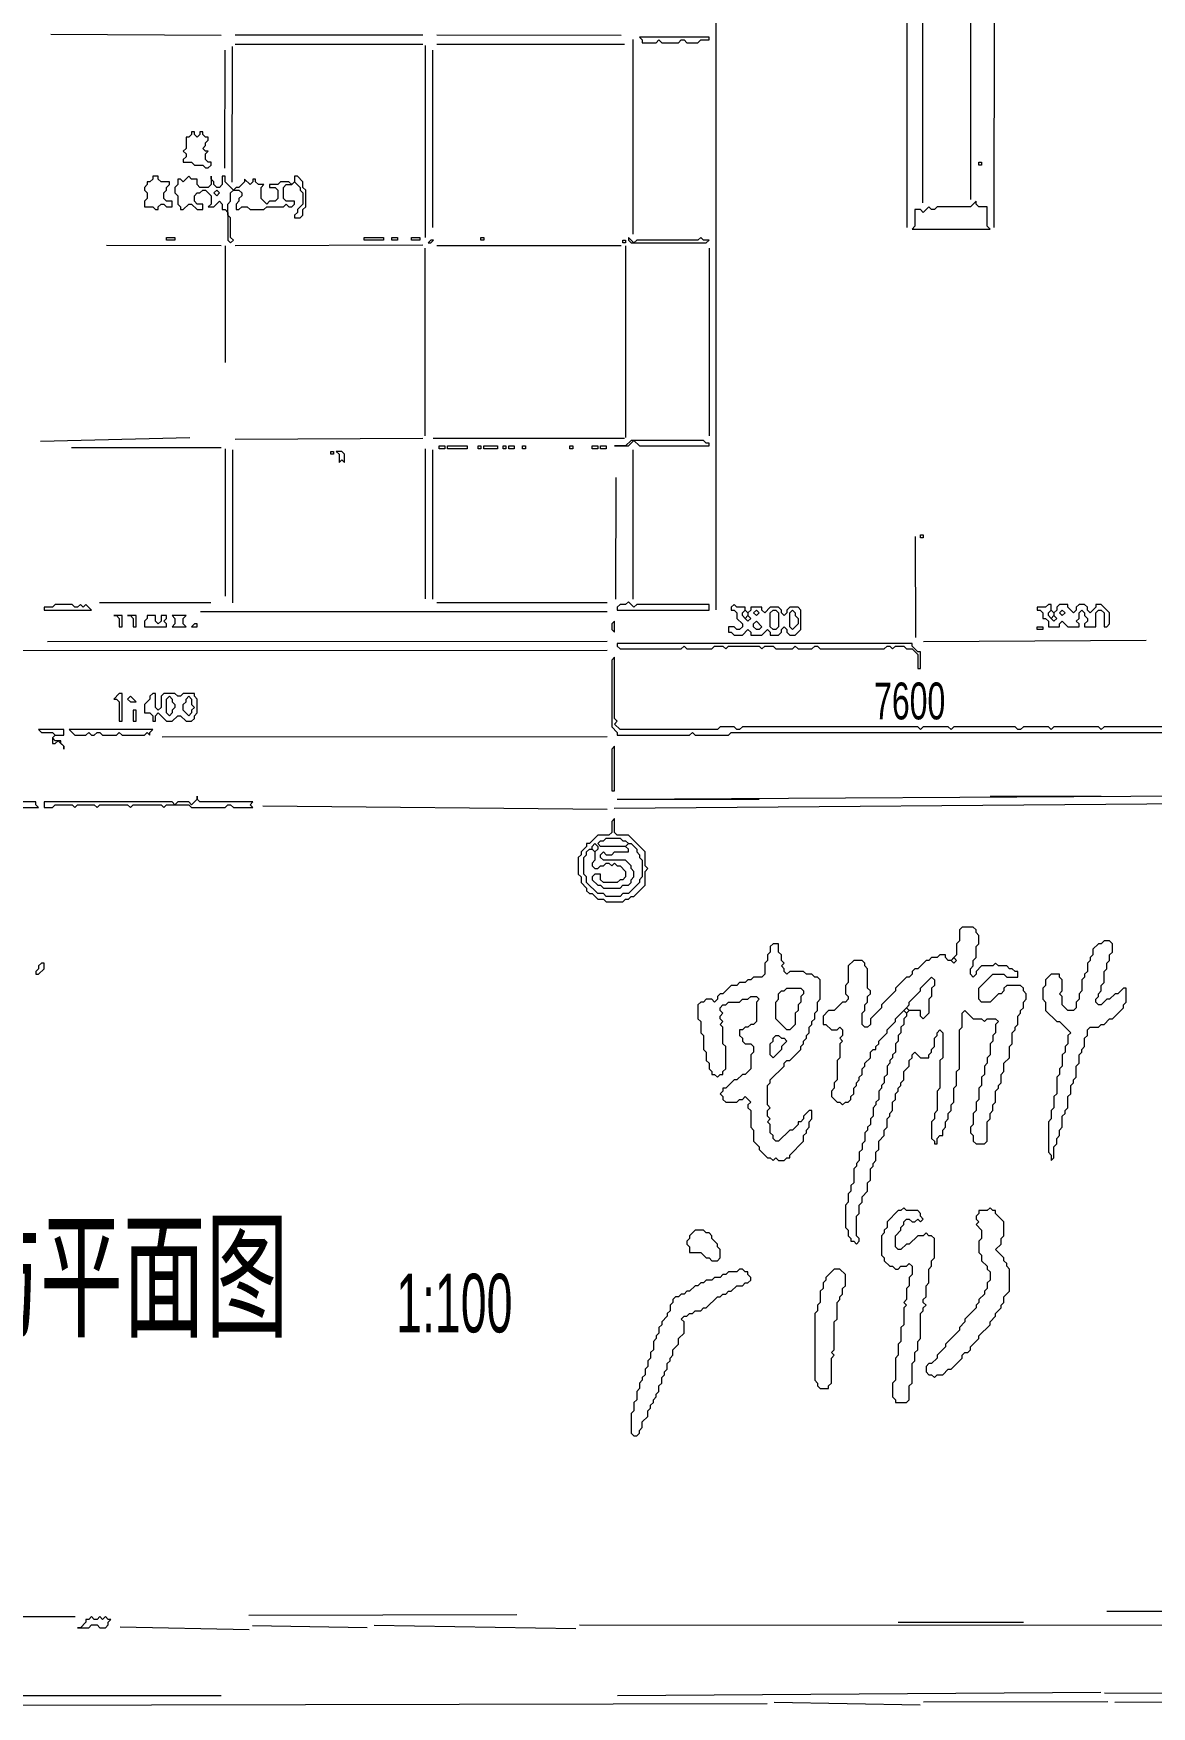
# Model space of a CAD drawing. Extents: x 12 to 2459, y 13 to 1740.
# Drawn here: x 1233 to 1635, y 21 to 622 of the extents above; entities that cross this region are included whole.
import ezdxf

# ---------------------------------------------------------------- set-up
doc = ezdxf.new("R2010")
doc.units = 0
for name, color, linetype, lineweight in [('OCR_TEXT', 6, 'Continuous', 0), ('TEXT_FALLBACK_OUTLINE', 2, 'Continuous', 0), ('TRACE_STRAIGHT', 5, 'Continuous', 0), ('TRACE_TEXT_SYMBOL', 6, 'Continuous', 0)]:
    doc.layers.add(name, color=color, linetype=linetype, lineweight=lineweight)
doc.styles.add('wqy-unicode', font='wqy-unicode.lff')

msp = doc.modelspace()

# ---------------------------------------------------------------- linework, layer by layer
at = {"layer": 'TEXT_FALLBACK_OUTLINE', "color": 2}
for points in [[(1290, 587), (1290, 586), (1289, 585), (1288, 585), (1288, 581), (1287, 580), (1288, 579), (1288, 578), (1287, 577), (1287, 576), (1290, 576), (1291, 575), (1294, 575), (1295, 574), (1296, 574), (1297, 575), (1297, 576), (1296, 576), (1295, 577), (1295, 579), (1296, 580), (1295, 580), (1294, 581), (1295, 582), (1295, 583), (1296, 584), (1296, 585), (1295, 585), (1294, 586), (1294, 587), (1293, 587), (1293, 586), (1292, 585), (1291, 586), (1291, 587)], [(1276, 571), (1276, 570), (1275, 569), (1274, 569), (1274, 568), (1273, 567), (1273, 566), (1274, 565), (1274, 563), (1273, 562), (1273, 560), (1276, 560), (1277, 559), (1278, 559), (1278, 560), (1279, 561), (1280, 561), (1281, 560), (1283, 560), (1283, 562), (1281, 562), (1280, 563), (1280, 565), (1281, 566), (1281, 567), (1282, 568), (1282, 569), (1279, 569), (1278, 570), (1278, 571)], [(1281, 549), (1284, 549), (1284, 548), (1281, 548)], [(1485, 417), (1484, 416), (1484, 415), (1485, 415), (1486, 414), (1486, 412), (1488, 410), (1488, 409), (1487, 408), (1486, 408), (1485, 409), (1483, 409), (1483, 407), (1484, 407), (1485, 406), (1488, 406), (1490, 408), (1491, 407), (1491, 406), (1495, 406), (1497, 408), (1498, 407), (1498, 406), (1501, 406), (1502, 407), (1502, 408), (1503, 409), (1504, 408), (1504, 407), (1505, 406), (1507, 406), (1509, 408), (1509, 415), (1508, 416), (1505, 416), (1504, 415), (1504, 414), (1503, 413), (1502, 414), (1502, 415), (1501, 416), (1498, 416), (1496, 414), (1495, 415), (1495, 416), (1491, 416), (1491, 415), (1490, 414), (1489, 415), (1489, 416), (1486, 416)], [(1598, 417), (1597, 416), (1594, 416), (1594, 415), (1595, 415), (1596, 414), (1596, 412), (1597, 412), (1598, 411), (1598, 409), (1602, 409), (1602, 410), (1603, 411), (1605, 409), (1609, 409), (1609, 410), (1608, 411), (1609, 412), (1609, 414), (1610, 415), (1611, 414), (1611, 413), (1612, 412), (1612, 411), (1611, 410), (1611, 409), (1615, 409), (1615, 414), (1616, 415), (1617, 415), (1618, 414), (1618, 409), (1619, 409), (1620, 410), (1620, 414), (1617, 417), (1615, 417), (1615, 416), (1613, 414), (1612, 415), (1612, 416), (1611, 417), (1609, 417), (1608, 416), (1608, 415), (1607, 414), (1605, 416), (1605, 417), (1602, 417), (1601, 416), (1601, 415), (1600, 414), (1599, 415), (1599, 417)], [(1262, 413), (1263, 413), (1264, 412), (1264, 409), (1265, 409), (1265, 413)], [(1267, 413), (1268, 413), (1269, 412), (1269, 409), (1270, 409), (1270, 413)], [(1274, 413), (1274, 412), (1273, 411), (1273, 409), (1281, 409), (1281, 410), (1280, 411), (1281, 412), (1281, 413), (1279, 413), (1279, 411), (1278, 410), (1277, 411), (1277, 413)], [(1283, 413), (1284, 412), (1284, 410), (1283, 409), (1288, 409), (1287, 410), (1287, 412), (1288, 413)], [(1291, 410), (1290, 409), (1292, 409), (1292, 410)], [(1488, 414), (1489, 415), (1490, 414), (1490, 413), (1489, 412), (1488, 413)], [(1489, 412), (1490, 413), (1491, 412), (1490, 411)], [(1492, 414), (1493, 415), (1494, 414), (1493, 413)], [(1492, 410), (1493, 411), (1495, 409), (1494, 408), (1493, 408), (1492, 409)], [(1498, 414), (1499, 415), (1500, 415), (1501, 414), (1501, 409), (1500, 408), (1499, 408), (1498, 409)], [(1505, 414), (1506, 415), (1507, 414), (1507, 413), (1508, 412), (1508, 410), (1506, 408), (1505, 409)], [(1598, 414), (1599, 415), (1600, 414), (1600, 413), (1599, 412), (1598, 413)], [(1599, 412), (1600, 413), (1601, 412), (1600, 411)], [(1602, 414), (1603, 415), (1604, 414), (1603, 413)], [(1594, 409), (1596, 409), (1596, 408), (1594, 408)], [(1264, 385), (1262, 383), (1263, 383), (1264, 382), (1264, 375), (1265, 375), (1265, 385)], [(1268, 384), (1267, 383), (1268, 382), (1270, 382)], [(1276, 385), (1275, 384), (1275, 383), (1273, 381), (1273, 378), (1275, 378), (1276, 377), (1276, 375), (1277, 375), (1277, 377), (1278, 378), (1281, 375), (1283, 375), (1285, 377), (1286, 377), (1288, 375), (1290, 375), (1291, 376), (1291, 377), (1292, 378), (1292, 383), (1291, 384), (1291, 385), (1287, 385), (1286, 384), (1285, 384), (1284, 385), (1280, 385), (1279, 384), (1279, 380), (1278, 379), (1277, 380), (1277, 385)], [(1281, 383), (1282, 384), (1283, 383), (1283, 382), (1284, 381), (1284, 380), (1283, 379), (1283, 378), (1282, 377), (1281, 378)], [(1288, 383), (1289, 384), (1290, 383), (1290, 381), (1291, 380), (1290, 379), (1290, 378), (1289, 377), (1287, 379), (1287, 381), (1288, 382)], [(1269, 379), (1269, 375), (1270, 375), (1270, 379)], [(1246, 372), (1248, 370), (1252, 370), (1253, 371), (1254, 370), (1255, 370), (1256, 371), (1257, 371), (1258, 370), (1263, 370), (1264, 371), (1265, 370), (1273, 370), (1274, 371), (1275, 370), (1275, 371), (1276, 372)], [(1442, 340), (1441, 339), (1441, 335), (1440, 334), (1436, 334), (1433, 331), (1432, 331), (1432, 330), (1430, 328), (1430, 327), (1429, 326), (1429, 320), (1430, 319), (1430, 317), (1432, 315), (1432, 314), (1433, 313), (1434, 313), (1436, 311), (1438, 311), (1439, 310), (1445, 310), (1446, 311), (1447, 311), (1448, 312), (1449, 312), (1453, 316), (1453, 321), (1454, 322), (1453, 323), (1453, 328), (1447, 334), (1443, 334), (1442, 335)], [(1434, 330), (1435, 331), (1436, 330), (1436, 329), (1435, 328), (1434, 329)], [(1438, 332), (1439, 333), (1444, 333), (1445, 332), (1446, 332), (1447, 331), (1446, 330), (1437, 330), (1436, 331), (1437, 332)], [(1563, 289), (1564, 290), (1565, 289), (1564, 288)], [(1556, 283), (1557, 282), (1557, 280), (1556, 279), (1556, 276), (1555, 275), (1555, 270), (1553, 268), (1552, 269), (1552, 271), (1548, 271), (1547, 272), (1548, 273), (1548, 274), (1552, 278), (1552, 279)], [(1503, 278), (1504, 279), (1509, 279), (1510, 278), (1510, 277), (1509, 276), (1509, 274), (1508, 273), (1508, 271), (1507, 270), (1507, 266), (1505, 264), (1504, 264), (1500, 268), (1500, 274), (1501, 275), (1501, 277), (1502, 278)], [(1546, 271), (1547, 272), (1548, 271), (1547, 270)], [(1499, 261), (1500, 262), (1501, 262), (1502, 261), (1503, 261), (1504, 260), (1502, 258), (1502, 257), (1499, 254), (1498, 255), (1498, 259), (1499, 260)], [(1471, 192), (1469, 190), (1469, 189), (1468, 188), (1468, 187), (1469, 186), (1469, 184), (1473, 184), (1475, 182), (1476, 182), (1477, 181), (1479, 181), (1480, 182), (1480, 185), (1479, 186), (1479, 187), (1477, 189), (1477, 190), (1476, 191), (1475, 191), (1474, 192)]]:
    msp.add_lwpolyline(points, close=True, dxfattribs=at)
for points in [[(1446, 330), (1447, 331), (1448, 331), (1450, 329), (1450, 328), (1451, 327), (1451, 326), (1452, 325), (1452, 319), (1451, 318), (1451, 317), (1447, 313), (1445, 313), (1444, 312), (1439, 312), (1438, 313), (1436, 313), (1432, 317), (1432, 319), (1431, 320), (1431, 326), (1432, 327), (1432, 328), (1433, 329), (1434, 329), (1435, 328), (1435, 325), (1434, 324), (1434, 323), (1435, 322), (1436, 322), (1437, 323), (1438, 323), (1439, 324), (1440, 324), (1441, 323), (1442, 324), (1443, 323), (1444, 323), (1446, 321), (1446, 319), (1445, 318), (1444, 318), (1443, 317), (1438, 317), (1437, 318), (1437, 320), (1435, 320), (1434, 319), (1434, 318), (1436, 316), (1437, 316), (1438, 315), (1444, 315), (1445, 316), (1447, 316), (1448, 317), (1448, 318), (1449, 319), (1449, 321), (1448, 322), (1448, 323), (1446, 325), (1438, 325)], [(1438, 325), (1437, 326), (1437, 327), (1438, 328), (1439, 327), (1441, 327), (1442, 328), (1447, 328), (1447, 329), (1446, 330)], [(1567, 301), (1566, 300), (1566, 296), (1565, 295), (1565, 291), (1563, 289), (1562, 289), (1561, 290), (1561, 291), (1559, 291), (1558, 290), (1556, 290), (1555, 289), (1554, 289), (1551, 286), (1550, 286), (1549, 285), (1549, 284), (1548, 283), (1547, 283), (1543, 279), (1543, 278), (1538, 273), (1538, 272), (1534, 268), (1534, 266), (1533, 265), (1532, 265), (1531, 266), (1531, 270), (1532, 271), (1532, 273), (1533, 274), (1533, 276), (1534, 277), (1534, 278), (1533, 279), (1533, 286), (1532, 287), (1532, 288), (1531, 289), (1528, 289), (1526, 287), (1526, 281), (1525, 280), (1525, 277), (1526, 276), (1526, 275), (1525, 274), (1524, 274), (1521, 271), (1519, 271), (1517, 269), (1517, 266), (1518, 266), (1520, 264), (1522, 264), (1523, 265), (1524, 264), (1524, 262), (1523, 261), (1524, 260), (1523, 259), (1523, 254)], [(1572, 285), (1572, 284), (1571, 283), (1570, 284), (1570, 286), (1571, 287), (1571, 289), (1572, 290), (1572, 294), (1573, 295), (1573, 298), (1572, 299), (1572, 300), (1571, 301), (1567, 301)], [(1499, 295), (1498, 294), (1498, 292), (1497, 291), (1497, 289), (1496, 288), (1496, 284), (1495, 283), (1492, 283), (1491, 282), (1490, 282), (1489, 281), (1487, 281), (1486, 280), (1484, 280), (1481, 277), (1480, 277), (1479, 276), (1479, 275), (1478, 274), (1477, 275), (1475, 275), (1474, 274), (1473, 274), (1472, 273), (1472, 268), (1473, 267), (1473, 263), (1474, 262), (1474, 257), (1475, 256), (1475, 253), (1476, 252), (1476, 250), (1477, 249), (1477, 248), (1478, 248), (1479, 247), (1480, 248), (1481, 248), (1481, 249), (1482, 250), (1482, 258), (1481, 259), (1481, 265), (1480, 266), (1481, 267), (1480, 268), (1480, 269), (1481, 270), (1480, 271), (1480, 272), (1481, 273), (1482, 273), (1483, 274), (1487, 274), (1488, 275), (1490, 275), (1491, 276), (1493, 276), (1494, 275), (1493, 274), (1493, 267), (1492, 266)], [(1505, 228), (1501, 224), (1500, 224), (1499, 225), (1499, 226), (1498, 227), (1498, 230), (1497, 231), (1498, 232), (1497, 233), (1497, 235), (1498, 236), (1497, 237), (1497, 244), (1498, 245), (1498, 246), (1503, 251), (1503, 252), (1504, 253), (1505, 253), (1509, 257), (1509, 258), (1510, 259), (1510, 260), (1511, 261), (1511, 262), (1512, 263), (1512, 265), (1513, 266), (1513, 267), (1514, 268), (1514, 270), (1515, 271), (1515, 274), (1516, 275), (1516, 282), (1515, 283), (1514, 283), (1513, 284), (1511, 284), (1510, 285), (1505, 285), (1504, 284), (1503, 285), (1503, 286), (1502, 287), (1503, 288), (1502, 289), (1502, 291), (1501, 292), (1501, 295), (1499, 295)], [(1618, 296), (1617, 295), (1616, 295), (1614, 293), (1614, 291), (1613, 290), (1613, 289), (1612, 288), (1612, 285), (1611, 284), (1611, 283), (1610, 282), (1610, 278), (1609, 277), (1609, 275), (1608, 274), (1608, 272), (1607, 271), (1605, 271), (1603, 273), (1603, 276), (1602, 277), (1603, 278), (1603, 282), (1602, 283), (1602, 284), (1599, 284), (1597, 282), (1597, 280), (1596, 279), (1596, 275), (1597, 274), (1597, 271), (1601, 267), (1602, 267), (1606, 263), (1605, 262), (1605, 259), (1604, 258), (1604, 256), (1603, 255), (1603, 251), (1602, 250), (1602, 248), (1601, 247), (1601, 241), (1600, 240), (1600, 236), (1599, 235), (1599, 232), (1598, 231), (1598, 220), (1599, 219), (1599, 217), (1600, 218), (1600, 222), (1601, 223), (1601, 225), (1602, 226), (1602, 228), (1603, 229), (1603, 233), (1604, 234), (1604, 235)], [(1604, 235), (1605, 236), (1605, 240), (1606, 241), (1606, 244), (1607, 245), (1607, 246), (1608, 247), (1608, 251), (1609, 252), (1609, 255), (1610, 256), (1610, 257), (1611, 258), (1611, 261), (1612, 262), (1612, 264), (1613, 265), (1616, 265), (1617, 266), (1618, 266), (1620, 268), (1621, 268), (1625, 272), (1625, 273), (1626, 274), (1626, 279), (1625, 279), (1623, 277), (1622, 277), (1620, 275), (1619, 275), (1617, 273), (1616, 273), (1615, 274), (1615, 275), (1616, 276), (1616, 277), (1617, 278), (1617, 280), (1618, 281), (1618, 285), (1619, 286), (1619, 288), (1620, 289), (1620, 291), (1621, 292), (1621, 295), (1620, 296), (1618, 296)], [(1572, 238), (1572, 235), (1571, 234), (1571, 230), (1570, 229), (1570, 227), (1571, 226), (1571, 224), (1572, 223), (1575, 223), (1576, 224), (1576, 231), (1577, 232), (1577, 234), (1578, 235), (1578, 237), (1579, 238), (1579, 242), (1580, 243), (1580, 244), (1581, 245), (1581, 248), (1582, 249), (1582, 252), (1584, 254), (1584, 258), (1585, 259), (1585, 263), (1586, 264), (1586, 265), (1587, 266), (1587, 269), (1588, 270), (1588, 271), (1589, 272), (1589, 274), (1590, 275), (1590, 277), (1589, 278), (1589, 279), (1588, 280), (1583, 280), (1582, 279), (1582, 278), (1581, 277), (1580, 277), (1577, 274), (1574, 274), (1573, 275), (1573, 279), (1578, 284), (1582, 284), (1583, 283), (1587, 283), (1587, 285), (1586, 285), (1585, 286), (1584, 286), (1583, 287), (1580, 287), (1579, 288), (1578, 287), (1574, 287), (1572, 285)], [(1523, 254), (1522, 253), (1522, 246), (1521, 245), (1521, 243), (1520, 242), (1520, 240), (1522, 238), (1523, 238), (1524, 237), (1525, 238), (1526, 238), (1527, 239), (1527, 240), (1528, 241), (1528, 243), (1529, 244), (1529, 245), (1530, 246), (1530, 247), (1531, 248), (1531, 250), (1532, 251), (1532, 252), (1534, 254), (1534, 256), (1535, 257), (1536, 257), (1536, 258), (1537, 259), (1537, 260), (1540, 263), (1540, 264), (1543, 267), (1543, 268), (1546, 271), (1547, 270), (1547, 269), (1546, 268), (1546, 266), (1545, 265), (1545, 263), (1544, 262), (1544, 260), (1543, 259), (1543, 256), (1542, 255), (1542, 254), (1541, 253), (1541, 252), (1540, 251), (1540, 248), (1539, 247), (1539, 245), (1538, 244), (1538, 243), (1537, 242), (1537, 239), (1536, 238), (1536, 237), (1535, 236), (1535, 233), (1534, 232), (1534, 230)], [(1550, 256), (1552, 254), (1555, 254), (1555, 255), (1556, 256), (1556, 257), (1557, 258), (1557, 261), (1558, 262), (1558, 263), (1559, 264), (1560, 263), (1560, 254), (1559, 253), (1559, 243), (1558, 242), (1558, 235), (1557, 234), (1557, 232), (1556, 231), (1556, 225), (1557, 224), (1557, 223), (1558, 223), (1558, 225), (1559, 226), (1560, 226), (1560, 228), (1561, 229), (1561, 231), (1562, 232), (1562, 234), (1563, 235), (1563, 237), (1564, 238), (1564, 243), (1565, 244), (1565, 249), (1566, 250), (1566, 264), (1567, 265), (1567, 270), (1568, 271), (1571, 268), (1574, 268), (1575, 267), (1576, 268), (1579, 268), (1580, 267), (1579, 266), (1579, 263), (1578, 262), (1578, 260), (1577, 259), (1577, 255), (1576, 254), (1576, 252), (1575, 251), (1575, 248), (1574, 247), (1574, 244), (1573, 243), (1573, 239), (1572, 238)], [(1492, 266), (1491, 266), (1490, 265), (1489, 265), (1488, 264), (1487, 264), (1487, 262), (1488, 261), (1488, 260), (1489, 259), (1491, 259), (1492, 258), (1492, 256), (1491, 255), (1491, 250), (1489, 248), (1488, 248), (1486, 246), (1485, 246), (1482, 243), (1481, 243), (1481, 242), (1480, 241), (1481, 240), (1481, 239), (1482, 238), (1486, 238), (1487, 239), (1488, 239), (1489, 240), (1491, 238), (1490, 237), (1490, 236), (1491, 235), (1491, 229), (1492, 228), (1492, 224), (1494, 222), (1494, 221), (1497, 218), (1498, 218), (1499, 217), (1500, 218), (1501, 217), (1503, 217), (1504, 218), (1505, 218), (1505, 219), (1510, 224), (1510, 226), (1511, 227), (1511, 228), (1512, 229), (1512, 231), (1513, 232), (1513, 235), (1512, 235), (1510, 233), (1510, 232), (1509, 231), (1508, 231), (1508, 230), (1506, 228), (1505, 228)], [(1534, 230), (1533, 229), (1533, 228), (1532, 227), (1532, 224), (1531, 223), (1531, 221), (1530, 220), (1530, 217), (1529, 216), (1529, 215), (1528, 214), (1528, 209), (1527, 208), (1527, 206), (1526, 205), (1526, 202), (1525, 201), (1525, 193), (1526, 192), (1526, 190), (1527, 189), (1527, 188), (1528, 188), (1529, 187), (1530, 188), (1530, 189), (1529, 190), (1529, 197), (1530, 198), (1530, 201), (1531, 202), (1531, 204), (1533, 206), (1533, 209), (1534, 210), (1534, 214), (1535, 215), (1535, 216), (1536, 217), (1536, 220), (1537, 221), (1537, 224), (1539, 226), (1539, 228), (1540, 229), (1540, 232), (1541, 233), (1541, 234), (1542, 235), (1542, 238), (1543, 239), (1543, 241), (1544, 242), (1544, 243), (1545, 244), (1545, 245), (1546, 246), (1546, 249), (1548, 251), (1548, 253), (1549, 254), (1549, 255), (1550, 256)], [(1546, 200), (1545, 199), (1544, 199), (1540, 195), (1540, 193), (1539, 192), (1539, 191), (1538, 190), (1538, 183), (1539, 182), (1539, 181), (1541, 179), (1542, 179), (1543, 178), (1544, 178), (1545, 179), (1547, 179), (1548, 180), (1549, 179), (1549, 176), (1548, 175), (1548, 172), (1547, 171), (1547, 167), (1546, 166), (1547, 165), (1546, 164), (1546, 158), (1545, 157), (1545, 152), (1544, 151), (1544, 147), (1543, 146), (1543, 138), (1542, 137), (1542, 132), (1543, 131), (1543, 130), (1547, 130), (1548, 131), (1548, 136), (1549, 137), (1549, 144), (1550, 145), (1550, 148), (1551, 149), (1551, 152), (1552, 153), (1552, 162), (1553, 163), (1553, 164), (1554, 165), (1553, 166), (1553, 167), (1554, 168), (1554, 172), (1555, 173), (1555, 178), (1556, 179), (1556, 181), (1557, 182), (1557, 189), (1556, 190), (1555, 190)], [(1555, 190), (1554, 191), (1553, 190), (1551, 190), (1548, 187), (1547, 187), (1545, 185), (1544, 185), (1543, 186), (1543, 190), (1545, 192), (1545, 193), (1546, 194), (1546, 195), (1547, 196), (1548, 196), (1549, 195), (1550, 195), (1551, 196), (1552, 195), (1553, 196), (1552, 197), (1552, 198), (1551, 199), (1547, 199), (1546, 200)], [(1577, 200), (1576, 199), (1573, 199), (1573, 198), (1572, 197), (1572, 196), (1573, 195), (1572, 194), (1574, 192), (1574, 189), (1573, 188), (1573, 184), (1574, 183), (1574, 181), (1576, 179), (1576, 178), (1577, 177), (1577, 174), (1576, 173), (1576, 171), (1575, 170), (1575, 169), (1573, 167), (1573, 166), (1572, 165), (1572, 164), (1568, 160), (1568, 159), (1566, 157), (1566, 156), (1561, 151), (1561, 150), (1558, 147), (1558, 146), (1556, 144), (1555, 144), (1554, 143), (1554, 141), (1555, 140), (1556, 140), (1557, 139), (1558, 140), (1560, 140), (1562, 142), (1563, 142), (1567, 146), (1567, 147), (1568, 148), (1569, 148), (1570, 149), (1570, 150), (1573, 153), (1573, 154), (1577, 158), (1577, 159), (1579, 161), (1579, 162), (1581, 164), (1581, 165), (1582, 166), (1582, 168), (1584, 170), (1584, 178), (1583, 179)], [(1583, 179), (1583, 180), (1582, 181), (1582, 182), (1579, 185), (1581, 187), (1581, 189), (1582, 190), (1582, 195), (1579, 198), (1579, 199), (1578, 199), (1577, 200)]]:
    msp.add_lwpolyline(points, dxfattribs=at)
at = {"layer": 'TRACE_STRAIGHT', "color": 5}
for p, q in [((1478.6, 415.12), (1478.61, 743.88)), ((1547.02, 743.88), (1547.08, 552.62)), ((1552.83, 561.38), (1552.87, 635.12)), ((1570.14, 562.62), (1570.16, 631.38)), ((1578.5, 552.62), (1578.64, 631.37)), ((1239.37, 622.05), (1300.63, 621.67)), ((1305.62, 621.8), (1373.12, 621.8)), ((1378.12, 621.86), (1444.38, 621.69)), ((1448.58, 620.13), (1448.6, 550.13)), ((1301.9, 573.87), (1302.08, 616.38)), ((1304.61, 568.87), (1304.73, 617.62)), ((1305.62, 618.45), (1373.12, 618.45)), ((1374, 618), (1374, 549)), ((1376.65, 552.62), (1376.74, 616.38)), ((1378.12, 618.43), (1445.63, 618.48)), ((1259.38, 546.16), (1300.62, 546.12)), ((1302, 546), (1302, 504)), ((1305.63, 546.04), (1373.13, 546.3)), ((1373.96, 477.63), (1374, 545.13)), ((1378.12, 546.13), (1444.38, 546.1)), ((1446, 546), (1446, 477)), ((1476.09, 545.12), (1476.1, 477.62)), ((1235.64, 475.78), (1289.39, 477.05)), ((1305.62, 476.5), (1373.12, 476.86)), ((1376.87, 476.82), (1445.62, 476.84)), ((1246.87, 473.42), (1300.63, 473.43)), ((1302, 473), (1302, 420)), ((1304.7, 472.62), (1304.7, 417.62)), ((1374, 473), (1374, 419)), ((1376.71, 418.87), (1376.71, 472.62)), ((1448.59, 472.62), (1448.59, 418.88)), ((1442.51, 418.87), (1442.6, 462.63)), ((1550.13, 441.38), (1550.18, 405.12)), ((1256.87, 417.7), (1296.88, 417.66)), ((1378.12, 417.74), (1439.38, 417.76)), ((1293.13, 414.42), (1439.38, 414.48)), ((1238.13, 403.66), (1439.38, 403.76)), ((1553.12, 403.62), (1633.13, 404.12)), ((1114.38, 400.49), (1439.38, 400.51)), ((1279.37, 369.43), (1439.38, 369.47)), ((1315.62, 344.62), (1439.37, 343.4)), ((1441.88, 343.75), (1659.38, 345.57)), ((1443, 347), (1494, 347)), ((1443.12, 347.03), (1659.38, 348.28)), ((1577, 348), (1617, 348)), ((1619, 55), (1685, 55)), ((630.62, 52.09), (1248.13, 53.04)), ((1264.36, 49.38), (1310.64, 48.41)), ((1310.62, 53.48), (1406.88, 53.72)), ((1311.87, 49.8), (1353.11, 49.08)), ((1355.6, 49.9), (1428.14, 48.76)), ((1429.38, 50.11), (2098.13, 49.72)), ((1544, 51), (1589, 51)), ((1228.12, 24.64), (1300.63, 24.69)), ((1443.12, 24.59), (1616.87, 25.84)), ((1618.12, 25.59), (2021.87, 24.57)), ((945.62, 20.67), (1496.88, 21.75)), ((1499.37, 22.25), (1551.9, 21.24)), ((1553.12, 22.37), (1619.38, 22.45)), ((1621.87, 22.22), (1684.38, 22.43))]:
    msp.add_line(p, q, dxfattribs=at)
at = {"layer": 'TRACE_TEXT_SYMBOL', "color": 6}
for points in [[(1451, 621), (1452, 620), (1452, 619), (1457, 619), (1458, 620), (1459, 619), (1465, 619), (1466, 620), (1467, 620), (1468, 619), (1472, 619), (1473, 620), (1476, 620), (1476, 621)], [(1573, 576), (1574, 576), (1574, 575), (1573, 575)], [(1298, 565), (1299, 566), (1300, 565), (1299, 564)], [(1572, 562), (1570, 560), (1558, 560), (1557, 559), (1556, 559), (1555, 560), (1553, 558), (1552, 559), (1550, 559), (1550, 553), (1549, 552), (1577, 552), (1576, 553), (1576, 560), (1573, 560), (1572, 561)], [(1352, 549), (1359, 549), (1359, 548), (1352, 548)], [(1362, 549), (1364, 549), (1364, 548), (1362, 548)], [(1369, 549), (1372, 549), (1372, 548), (1369, 548)], [(1376, 548), (1375, 547), (1376, 547), (1377, 548)], [(1394, 549), (1395, 549), (1395, 548), (1394, 548)], [(1445, 548), (1446, 548), (1446, 547), (1445, 547)], [(1447, 549), (1447, 548), (1448, 547), (1475, 547), (1476, 548), (1474, 548), (1473, 549), (1472, 548), (1450, 548), (1449, 547)], [(1448, 476), (1446, 474), (1442, 474), (1447, 474), (1449, 476), (1451, 474), (1476, 474), (1476, 475), (1475, 475), (1474, 476)], [(1340, 472), (1341, 472), (1341, 471), (1340, 471)], [(1342, 472), (1343, 471), (1343, 468), (1344, 469), (1345, 468), (1345, 471), (1344, 472)], [(1379, 474), (1381, 474), (1381, 473), (1379, 473)], [(1382, 474), (1389, 474), (1389, 473), (1382, 473)], [(1393, 474), (1394, 474), (1394, 473), (1393, 473)], [(1395, 474), (1400, 474), (1400, 473), (1395, 473)], [(1402, 474), (1403, 474), (1403, 473), (1402, 473)], [(1404, 474), (1406, 474), (1406, 473), (1404, 473)], [(1409, 474), (1410, 474), (1410, 473), (1409, 473)], [(1426, 474), (1427, 474), (1427, 473), (1426, 473)], [(1434, 474), (1436, 474), (1436, 473), (1434, 473)], [(1437, 474), (1439, 474), (1439, 473), (1437, 473)], [(1552, 442), (1553, 442), (1553, 441), (1552, 441)], [(1241, 417), (1240, 416), (1237, 416), (1237, 415), (1254, 415), (1252, 417), (1251, 416), (1250, 417), (1249, 416), (1248, 416), (1247, 417)], [(1447, 418), (1446, 417), (1444, 417), (1443, 416), (1443, 415), (1476, 415), (1476, 417), (1450, 417), (1449, 416)], [(1442, 411), (1441, 410), (1441, 408), (1442, 407)], [(1443, 403), (1443, 402), (1444, 401), (1466, 401), (1467, 402), (1468, 401), (1477, 401), (1478, 402), (1481, 402), (1482, 401), (1483, 402), (1494, 402), (1495, 401), (1496, 402), (1499, 402), (1500, 401), (1506, 401), (1507, 402), (1508, 401), (1513, 401), (1514, 402), (1515, 402), (1516, 401), (1539, 401), (1540, 402), (1541, 402), (1542, 401), (1543, 402), (1546, 402), (1547, 401), (1549, 401), (1551, 399), (1551, 394), (1552, 394), (1552, 400), (1551, 400), (1549, 402), (1549, 403)], [(1235, 372), (1236, 371), (1240, 371), (1241, 370), (1240, 369), (1240, 367), (1241, 367), (1242, 368), (1244, 366), (1244, 365), (1244, 366), (1243, 367), (1243, 368), (1241, 368), (1240, 369), (1241, 370), (1244, 370), (1244, 372)], [(1442, 366), (1441, 365), (1441, 350), (1442, 350)], [(1292, 348), (1292, 347), (1290, 345), (1289, 346), (1285, 346), (1284, 345), (1283, 346), (1237, 346), (1237, 344), (1240, 344), (1241, 345), (1247, 345), (1248, 344), (1249, 345), (1255, 345), (1256, 344), (1257, 345), (1267, 345), (1268, 344), (1269, 345), (1279, 345), (1280, 344), (1281, 345), (1289, 345), (1290, 344), (1302, 344), (1303, 345), (1304, 345), (1305, 344), (1312, 344), (1311, 345), (1312, 346), (1293, 346), (1292, 347)], [(1236, 288), (1235, 287), (1235, 286), (1234, 285), (1234, 284), (1235, 284), (1237, 286), (1237, 288)], [(1521, 178), (1518, 175), (1518, 174), (1517, 173), (1517, 171), (1516, 170), (1516, 166), (1515, 165), (1515, 163), (1514, 162), (1514, 138), (1515, 137), (1515, 136), (1516, 135), (1519, 135), (1519, 136), (1520, 137), (1520, 146), (1521, 147), (1520, 148), (1521, 149), (1521, 159), (1522, 160), (1522, 166), (1523, 167), (1523, 168), (1524, 169), (1524, 171), (1525, 172), (1525, 176), (1523, 178)], [(1254, 53), (1253, 52), (1252, 52), (1252, 51), (1250, 49), (1249, 49), (1253, 49), (1254, 50), (1256, 50), (1257, 49), (1259, 49), (1260, 50), (1260, 51), (1261, 52), (1260, 52), (1259, 53), (1258, 52), (1257, 53), (1256, 52), (1255, 52)]]:
    msp.add_lwpolyline(points, close=True, dxfattribs=at)
for points in [[(1289, 571), (1287, 569), (1286, 570), (1285, 570), (1285, 568), (1284, 567), (1284, 565), (1285, 564), (1285, 561), (1286, 560), (1286, 559), (1287, 559), (1289, 561), (1290, 561), (1292, 559), (1294, 559), (1294, 561), (1292, 561), (1291, 562), (1291, 564), (1292, 565), (1293, 565), (1294, 566), (1295, 566), (1297, 564), (1297, 561), (1296, 560), (1298, 560), (1300, 562), (1301, 561), (1301, 559), (1302, 559), (1303, 558), (1303, 548), (1304, 547), (1305, 548), (1304, 549), (1304, 556), (1303, 557), (1303, 561), (1304, 562), (1304, 565), (1305, 566), (1307, 566), (1308, 565), (1308, 564), (1307, 563), (1307, 562), (1306, 561), (1306, 559), (1307, 559), (1308, 560), (1310, 560), (1311, 559), (1316, 559), (1317, 560), (1323, 560), (1324, 561), (1325, 560), (1326, 560), (1327, 561), (1327, 562), (1324, 562), (1323, 563)], [(1292, 570), (1290, 570), (1289, 571)], [(1323, 563), (1323, 567), (1324, 568), (1326, 568), (1327, 569), (1329, 567), (1329, 566), (1330, 565), (1330, 561), (1328, 559), (1328, 558), (1327, 557), (1327, 556), (1329, 556), (1330, 557), (1330, 559), (1331, 560), (1331, 566), (1330, 567), (1330, 569), (1328, 571), (1327, 571), (1327, 569), (1326, 568), (1325, 569), (1322, 569), (1321, 568), (1318, 568), (1318, 567), (1320, 567), (1321, 566), (1321, 563), (1320, 562), (1318, 562), (1317, 561), (1315, 563), (1315, 567), (1316, 568), (1314, 568), (1313, 569), (1313, 570), (1312, 570), (1312, 569), (1311, 568), (1309, 570), (1309, 569), (1307, 567), (1306, 567), (1305, 566), (1302, 569), (1302, 571), (1301, 571), (1301, 568), (1300, 567), (1299, 567), (1298, 568), (1298, 569), (1297, 570), (1297, 571), (1297, 568), (1296, 567), (1293, 567), (1292, 568), (1292, 570)], [(1660, 373), (1618, 373), (1617, 372), (1616, 373), (1600, 373), (1599, 372), (1598, 373), (1589, 373), (1588, 372), (1587, 372), (1586, 373), (1564, 373), (1563, 372), (1562, 373), (1553, 373), (1552, 372), (1551, 373), (1488, 373), (1487, 372), (1486, 372), (1485, 373), (1480, 373), (1479, 372), (1444, 372), (1442, 374), (1443, 375), (1442, 376), (1442, 398), (1441, 397), (1441, 373), (1443, 371), (1443, 370), (1469, 370), (1470, 371), (1471, 370), (1483, 370), (1484, 371), (1660, 371)], [(1202, 345), (1203, 344), (1204, 345), (1211, 345), (1212, 344), (1213, 345), (1214, 345), (1215, 344), (1216, 345), (1220, 345), (1221, 344), (1222, 344), (1223, 345), (1224, 345), (1225, 344), (1235, 344), (1234, 345), (1234, 346), (1113, 346)], [(1487, 178), (1486, 177), (1483, 177), (1482, 176), (1481, 176), (1480, 175), (1478, 175), (1477, 174), (1475, 174), (1474, 173), (1473, 173), (1472, 172), (1471, 172), (1469, 170), (1468, 170), (1467, 169), (1466, 169), (1465, 168), (1464, 168), (1463, 167), (1463, 166), (1462, 165), (1462, 163), (1461, 162), (1461, 161), (1459, 159), (1459, 158), (1458, 157), (1458, 155), (1457, 154), (1457, 153), (1456, 152), (1456, 149), (1455, 148), (1455, 146), (1454, 145), (1454, 143), (1453, 142), (1453, 140), (1452, 139), (1452, 138), (1451, 137), (1451, 135), (1450, 134), (1450, 131), (1449, 130), (1449, 127), (1448, 126), (1448, 119), (1449, 118), (1450, 118), (1451, 119), (1451, 120), (1452, 121), (1452, 123), (1454, 125), (1454, 127), (1455, 128), (1455, 129), (1456, 130), (1456, 131), (1457, 132), (1457, 133), (1458, 134)], [(1458, 134), (1458, 136), (1459, 137), (1459, 139), (1460, 140), (1460, 141), (1461, 142), (1461, 144), (1462, 145), (1462, 146), (1463, 147), (1463, 149), (1465, 151), (1465, 153), (1467, 155), (1467, 159), (1466, 160), (1467, 161), (1468, 161), (1469, 162), (1470, 162), (1471, 163), (1473, 163), (1474, 164), (1475, 164), (1479, 168), (1480, 168), (1481, 169), (1482, 169), (1483, 170), (1484, 170), (1486, 172), (1488, 172), (1489, 173), (1490, 173), (1491, 174), (1491, 175), (1490, 176), (1490, 177), (1489, 177), (1488, 178), (1487, 178)]]:
    msp.add_lwpolyline(points, dxfattribs=at)

# ---------------------------------------------------------------- texts
at = {"layer": 'OCR_TEXT', "color": 6, "style": 'wqy-unicode'}
for s, height, width, p in [('7600', 13.26, 0.648563, (1535.34, 375.67)), ('三层消防平面图', 36.66, 0.595456, (1116.4, 157.37)), ('1:100', 21.06, 0.59379, (1363.49, 155.23))]:
    msp.add_text(s, height=height, dxfattribs=dict(at, width=width)).set_placement(p)

doc.saveas('drawing.dxf')
